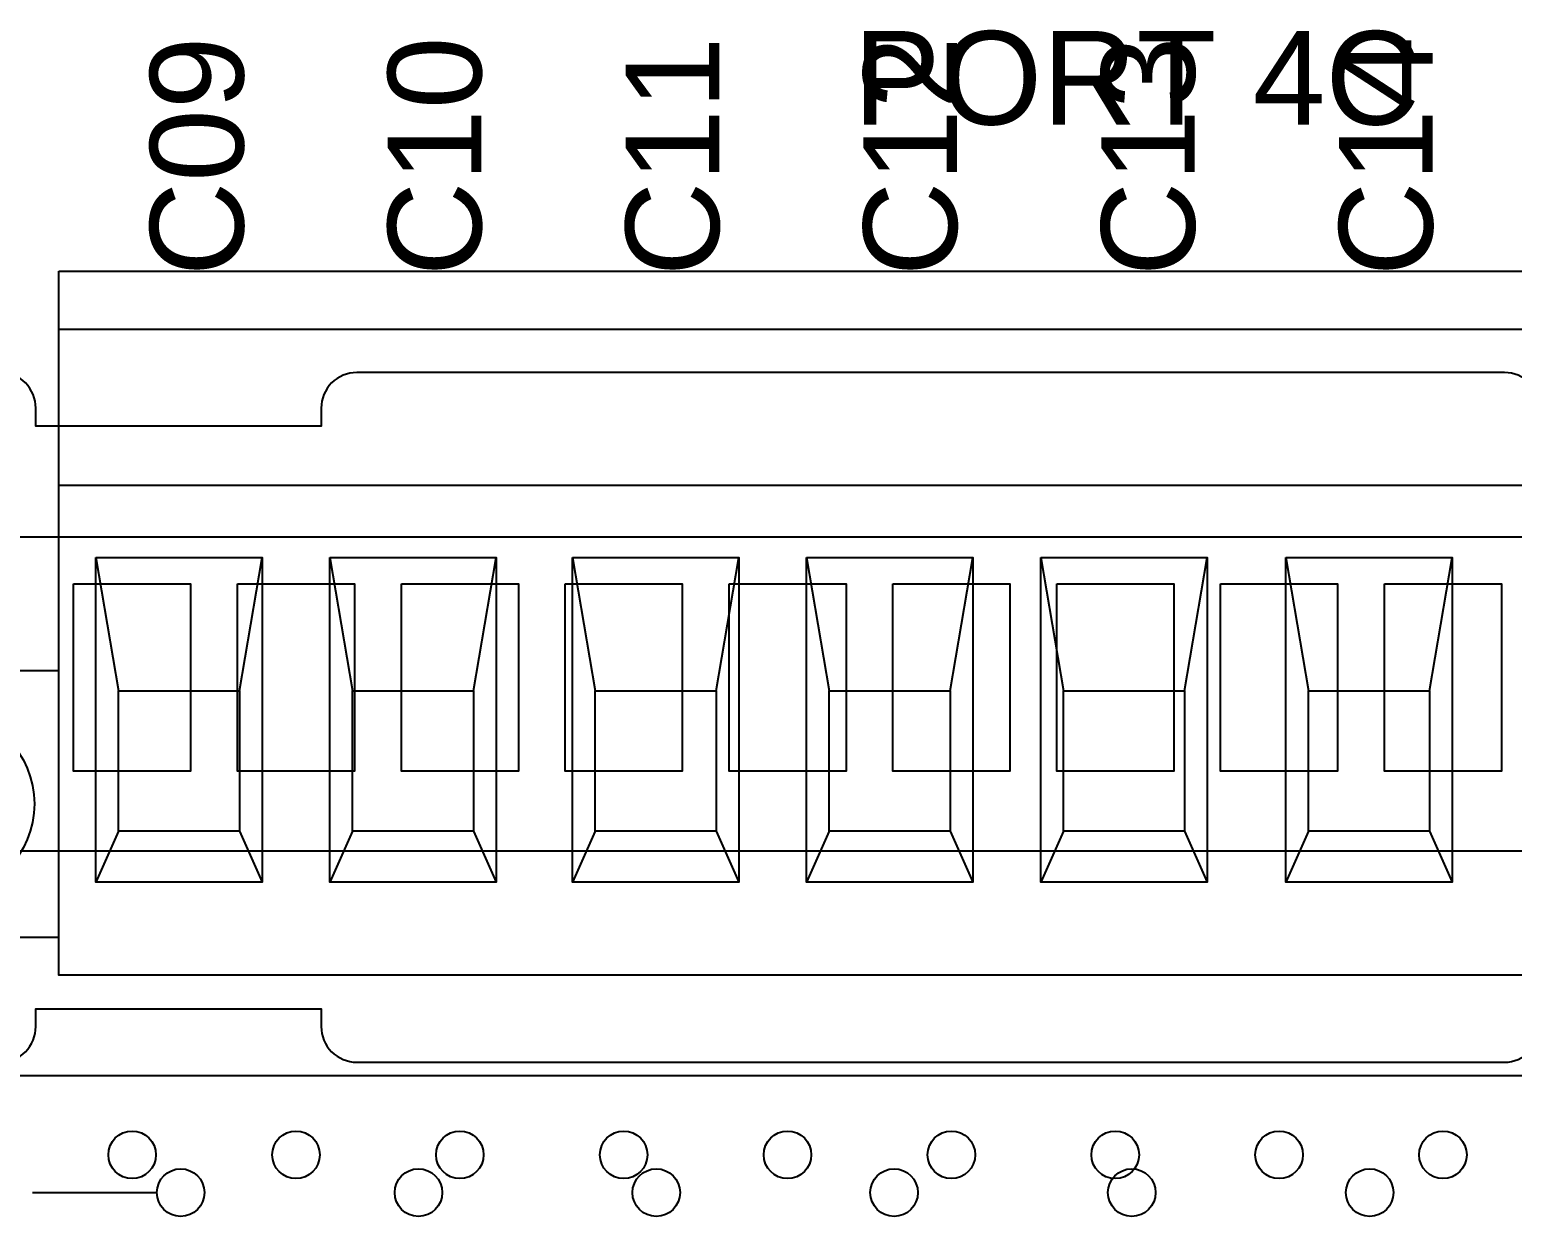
# Model space of a CAD drawing. Extents: x 0.3 to 23.7, y 0.2 to 17.8.
# Drawn here: x 20.775 to 22.022, y 4.332 to 5.33 of the extents above; entities that cross this region are included whole.
import ezdxf

# ---------------------------------------------------------------- set-up
doc = ezdxf.new("R2010")
doc.units = 0
doc.header["$MEASUREMENT"] = 0
for name, color, linetype in [('2_01__0-__EMPTY', 7, 'CONTINUOUS'), ('2_02__A-__SERIAL_COMMUNICA', 7, 'CONTINUOUS'), ('2_03__B-___3__DI___4__DO__', 7, 'CONTINUOUS'), ('2_04__1-___4__DI___4__DO_E', 7, 'CONTINUOUS'), ('2_05__C-___4__DI___4__DO_F', 7, 'CONTINUOUS'), ('2_06__D-___4__DI___3__DO_E', 7, 'CONTINUOUS'), ('2_07__2A___8__DO__ELECTROM', 7, 'CONTINUOUS'), ('2_08__2B___8__DO__ELECTROM', 7, 'CONTINUOUS'), ('2_09__2C___8__DO_ELECTROME', 7, 'CONTINUOUS'), ('2_10__2D___8__DO_ELECTROME', 7, 'CONTINUOUS'), ('2_11__2G___8__DO_ELECTROME', 7, 'CONTINUOUS'), ('2_12__3-___8__DI', 7, 'CONTINUOUS'), ('2_13__4-___14__DI', 7, 'CONTINUOUS'), ('2_14__5-___8__AI___20_MA_O', 7, 'CONTINUOUS'), ('2_15__6-___4__AI___4__AO__', 7, 'CONTINUOUS'), ('3_01__0-__EMPTY', 7, 'CONTINUOUS'), ('3_02__B-___3__DI___4__DO__', 7, 'CONTINUOUS'), ('3_03__1-___4__DI___4__DO_E', 7, 'CONTINUOUS'), ('3_04__C-___4__DI___4__DO_F', 7, 'CONTINUOUS'), ('3_05__D-___4__DI___3__DO_E', 7, 'CONTINUOUS'), ('3_06__2A___8__DO__ELECTROM', 7, 'CONTINUOUS'), ('3_07__2B___8__DO__ELECTROM', 7, 'CONTINUOUS'), ('3_08__2C___8__DO_ELECTROME', 7, 'CONTINUOUS'), ('3_09__2D___8__DO_ELECTROME', 7, 'CONTINUOUS'), ('3_10__2G___8__DO_ELECTROME', 7, 'CONTINUOUS'), ('3_11__3-___8__DI', 7, 'CONTINUOUS'), ('3_12__4-___14__DI', 7, 'CONTINUOUS'), ('3_13__5-___8__AI___20_MA_O', 7, 'CONTINUOUS'), ('3_14__6-___4__AI___4__AO__', 7, 'CONTINUOUS'), ('3_15__9-___10__RTD_INPUTS', 7, 'CONTINUOUS')]:
    doc.layers.add(name, color=color, linetype=linetype)
doc.styles.add('ARIAL', font='arial.ttf')

msp = doc.modelspace()

# ---------------------------------------------------------------- linework, layer by layer
at = {"layer": '3_01__0-__EMPTY'}
for points in [[(22.0456, 5.012, 0.414214), (22.0158, 5.0419), (21.0505, 5.0419, 0.414214), (21.0206, 5.012), (21.0206, 4.9969), (20.7806, 4.9969), (20.7806, 5.012, 0.414214), (20.7508, 5.0419), (19.8555, 5.0419, 0.414214)], [(19.8555, 4.4619), (20.7508, 4.4619, 0.414214), (20.7806, 4.4918), (20.7806, 4.5069), (21.0206, 4.5069), (21.0206, 4.4918, 0.414214), (21.0505, 4.4619), (22.0158, 4.4619, 0.414214), (22.0456, 4.4918)]]:
    msp.add_lwpolyline(points, format="xyb", dxfattribs=at)
msp.add_lwpolyline([(20.7778, 4.3522), (20.8824, 4.3522)], dxfattribs=at)
for centre in [(20.9024, 4.3522), (21.1024, 4.3522), (21.3024, 4.3522), (21.5024, 4.3522), (21.7023, 4.3522), (21.9024, 4.3522)]:
    msp.add_circle(centre, 0.02, dxfattribs=at)
at = {"layer": '3_02__B-___3__DI___4__DO__'}
for points in [[(20.7999, 5.1271), (22.3999, 5.1271), (22.3999, 4.5351), (20.7999, 4.5351)], [(20.831, 4.8862), (20.9709, 4.8862), (20.9709, 4.6133), (20.831, 4.6133)], [(21.0279, 4.8862), (21.1677, 4.8862), (21.1677, 4.6133), (21.0279, 4.6133)], [(21.2319, 4.8862), (21.3717, 4.8862), (21.3717, 4.6133), (21.2319, 4.6133)], [(21.4287, 4.8862), (21.5686, 4.8862), (21.5686, 4.6133), (21.4287, 4.6133)], [(21.6257, 4.8862), (21.7656, 4.8862), (21.7656, 4.6133), (21.6257, 4.6133)], [(21.8319, 4.8862), (21.9717, 4.8862), (21.9717, 4.6133), (21.8319, 4.6133)], [(20.8501, 4.7742), (20.952, 4.7742), (20.952, 4.6562), (20.8501, 4.6562)], [(21.047, 4.7742), (21.1488, 4.7742), (21.1488, 4.6562), (21.047, 4.6562)], [(21.251, 4.7742), (21.3528, 4.7742), (21.3528, 4.6562), (21.251, 4.6562)], [(21.4478, 4.7742), (21.5497, 4.7742), (21.5497, 4.6562), (21.4478, 4.6562)], [(21.6448, 4.7742), (21.7467, 4.7742), (21.7467, 4.6562), (21.6448, 4.6562)], [(21.851, 4.7742), (21.9528, 4.7742), (21.9528, 4.6562), (21.851, 4.6562)]]:
    msp.add_lwpolyline(points, close=True, dxfattribs=at)
for points in [[(22.3999, 5.0781), (20.7999, 5.0781)], [(20.7999, 4.9472), (22.3999, 4.9472)], [(20.831, 4.8862), (20.8501, 4.7742)], [(20.952, 4.7742), (20.9709, 4.8862)], [(21.0279, 4.8862), (21.047, 4.7742)], [(21.1488, 4.7742), (21.1677, 4.8862)], [(21.2319, 4.8862), (21.251, 4.7742)], [(21.3528, 4.7742), (21.3717, 4.8862)], [(21.4287, 4.8862), (21.4478, 4.7742)], [(21.5497, 4.7742), (21.5686, 4.8862)], [(21.6257, 4.8862), (21.6448, 4.7742)], [(21.7467, 4.7742), (21.7656, 4.8862)], [(21.8319, 4.8862), (21.851, 4.7742)], [(21.9528, 4.7742), (21.9717, 4.8862)], [(20.8501, 4.6562), (20.831, 4.6133)], [(20.952, 4.6562), (20.9709, 4.6133)], [(21.047, 4.6562), (21.0279, 4.6133)], [(21.1488, 4.6562), (21.1677, 4.6133)], [(21.251, 4.6562), (21.2319, 4.6133)], [(21.3528, 4.6562), (21.3717, 4.6133)], [(21.4478, 4.6562), (21.4287, 4.6133)], [(21.5497, 4.6562), (21.5686, 4.6133)], [(21.6448, 4.6562), (21.6257, 4.6133)], [(21.7467, 4.6562), (21.7656, 4.6133)], [(21.851, 4.6562), (21.8319, 4.6133)], [(21.9528, 4.6562), (21.9717, 4.6133)], [(20.7778, 4.3522), (20.8824, 4.3522)]]:
    msp.add_lwpolyline(points, dxfattribs=at)
msp.add_lwpolyline([(20.7999, 4.7911), (20.6649, 4.7911, 0.414214), (20.6049, 4.7311), (20.6049, 4.6271, 0.414214), (20.6649, 4.5671), (20.7999, 4.5671)], format="xyb", dxfattribs=at)
for centre, radius in [((20.7024, 4.6791), 0.077), ((20.9024, 4.3522), 0.02), ((21.1024, 4.3522), 0.02), ((21.3024, 4.3522), 0.02), ((21.5024, 4.3522), 0.02), ((21.7023, 4.3522), 0.02), ((21.9024, 4.3522), 0.02)]:
    msp.add_circle(centre, radius, dxfattribs=at)
at = {"layer": '3_03__1-___4__DI___4__DO_E'}
for points in [[(20.7999, 5.1271), (22.3999, 5.1271), (22.3999, 4.5351), (20.7999, 4.5351)], [(20.831, 4.8862), (20.9709, 4.8862), (20.9709, 4.6133), (20.831, 4.6133)], [(21.0279, 4.8862), (21.1677, 4.8862), (21.1677, 4.6133), (21.0279, 4.6133)], [(21.2319, 4.8862), (21.3717, 4.8862), (21.3717, 4.6133), (21.2319, 4.6133)], [(21.4287, 4.8862), (21.5686, 4.8862), (21.5686, 4.6133), (21.4287, 4.6133)], [(21.6257, 4.8862), (21.7656, 4.8862), (21.7656, 4.6133), (21.6257, 4.6133)], [(21.8319, 4.8862), (21.9717, 4.8862), (21.9717, 4.6133), (21.8319, 4.6133)], [(20.8501, 4.7742), (20.952, 4.7742), (20.952, 4.6562), (20.8501, 4.6562)], [(21.047, 4.7742), (21.1488, 4.7742), (21.1488, 4.6562), (21.047, 4.6562)], [(21.251, 4.7742), (21.3528, 4.7742), (21.3528, 4.6562), (21.251, 4.6562)], [(21.4478, 4.7742), (21.5497, 4.7742), (21.5497, 4.6562), (21.4478, 4.6562)], [(21.6448, 4.7742), (21.7467, 4.7742), (21.7467, 4.6562), (21.6448, 4.6562)], [(21.851, 4.7742), (21.9528, 4.7742), (21.9528, 4.6562), (21.851, 4.6562)]]:
    msp.add_lwpolyline(points, close=True, dxfattribs=at)
for points in [[(22.3999, 5.0781), (20.7999, 5.0781)], [(20.7999, 4.9472), (22.3999, 4.9472)], [(20.831, 4.8862), (20.8501, 4.7742)], [(20.952, 4.7742), (20.9709, 4.8862)], [(21.0279, 4.8862), (21.047, 4.7742)], [(21.1488, 4.7742), (21.1677, 4.8862)], [(21.2319, 4.8862), (21.251, 4.7742)], [(21.3528, 4.7742), (21.3717, 4.8862)], [(21.4287, 4.8862), (21.4478, 4.7742)], [(21.5497, 4.7742), (21.5686, 4.8862)], [(21.6257, 4.8862), (21.6448, 4.7742)], [(21.7467, 4.7742), (21.7656, 4.8862)], [(21.8319, 4.8862), (21.851, 4.7742)], [(21.9528, 4.7742), (21.9717, 4.8862)], [(20.8501, 4.6562), (20.831, 4.6133)], [(20.952, 4.6562), (20.9709, 4.6133)], [(21.047, 4.6562), (21.0279, 4.6133)], [(21.1488, 4.6562), (21.1677, 4.6133)], [(21.251, 4.6562), (21.2319, 4.6133)], [(21.3528, 4.6562), (21.3717, 4.6133)], [(21.4478, 4.6562), (21.4287, 4.6133)], [(21.5497, 4.6562), (21.5686, 4.6133)], [(21.6448, 4.6562), (21.6257, 4.6133)], [(21.7467, 4.6562), (21.7656, 4.6133)], [(21.851, 4.6562), (21.8319, 4.6133)], [(21.9528, 4.6562), (21.9717, 4.6133)], [(20.7778, 4.3522), (20.8824, 4.3522)]]:
    msp.add_lwpolyline(points, dxfattribs=at)
msp.add_lwpolyline([(20.7999, 4.7911), (20.6649, 4.7911, 0.414214), (20.6049, 4.7311), (20.6049, 4.6271, 0.414214), (20.6649, 4.5671), (20.7999, 4.5671)], format="xyb", dxfattribs=at)
for centre, radius in [((20.7024, 4.6791), 0.077), ((20.9024, 4.3522), 0.02), ((21.1024, 4.3522), 0.02), ((21.3024, 4.3522), 0.02), ((21.5024, 4.3522), 0.02), ((21.7023, 4.3522), 0.02), ((21.9024, 4.3522), 0.02)]:
    msp.add_circle(centre, radius, dxfattribs=at)
at = {"layer": '3_04__C-___4__DI___4__DO_F'}
for points in [[(20.7999, 5.1271), (22.3999, 5.1271), (22.3999, 4.5351), (20.7999, 4.5351)], [(20.831, 4.8862), (20.9709, 4.8862), (20.9709, 4.6133), (20.831, 4.6133)], [(21.0279, 4.8862), (21.1677, 4.8862), (21.1677, 4.6133), (21.0279, 4.6133)], [(21.2319, 4.8862), (21.3717, 4.8862), (21.3717, 4.6133), (21.2319, 4.6133)], [(21.4287, 4.8862), (21.5686, 4.8862), (21.5686, 4.6133), (21.4287, 4.6133)], [(21.6257, 4.8862), (21.7656, 4.8862), (21.7656, 4.6133), (21.6257, 4.6133)], [(21.8319, 4.8862), (21.9717, 4.8862), (21.9717, 4.6133), (21.8319, 4.6133)], [(20.8501, 4.7742), (20.952, 4.7742), (20.952, 4.6562), (20.8501, 4.6562)], [(21.047, 4.7742), (21.1488, 4.7742), (21.1488, 4.6562), (21.047, 4.6562)], [(21.251, 4.7742), (21.3528, 4.7742), (21.3528, 4.6562), (21.251, 4.6562)], [(21.4478, 4.7742), (21.5497, 4.7742), (21.5497, 4.6562), (21.4478, 4.6562)], [(21.6448, 4.7742), (21.7467, 4.7742), (21.7467, 4.6562), (21.6448, 4.6562)], [(21.851, 4.7742), (21.9528, 4.7742), (21.9528, 4.6562), (21.851, 4.6562)]]:
    msp.add_lwpolyline(points, close=True, dxfattribs=at)
for points in [[(22.3999, 5.0781), (20.7999, 5.0781)], [(20.7999, 4.9472), (22.3999, 4.9472)], [(20.831, 4.8862), (20.8501, 4.7742)], [(20.952, 4.7742), (20.9709, 4.8862)], [(21.0279, 4.8862), (21.047, 4.7742)], [(21.1488, 4.7742), (21.1677, 4.8862)], [(21.2319, 4.8862), (21.251, 4.7742)], [(21.3528, 4.7742), (21.3717, 4.8862)], [(21.4287, 4.8862), (21.4478, 4.7742)], [(21.5497, 4.7742), (21.5686, 4.8862)], [(21.6257, 4.8862), (21.6448, 4.7742)], [(21.7467, 4.7742), (21.7656, 4.8862)], [(21.8319, 4.8862), (21.851, 4.7742)], [(21.9528, 4.7742), (21.9717, 4.8862)], [(20.8501, 4.6562), (20.831, 4.6133)], [(20.952, 4.6562), (20.9709, 4.6133)], [(21.047, 4.6562), (21.0279, 4.6133)], [(21.1488, 4.6562), (21.1677, 4.6133)], [(21.251, 4.6562), (21.2319, 4.6133)], [(21.3528, 4.6562), (21.3717, 4.6133)], [(21.4478, 4.6562), (21.4287, 4.6133)], [(21.5497, 4.6562), (21.5686, 4.6133)], [(21.6448, 4.6562), (21.6257, 4.6133)], [(21.7467, 4.6562), (21.7656, 4.6133)], [(21.851, 4.6562), (21.8319, 4.6133)], [(21.9528, 4.6562), (21.9717, 4.6133)], [(20.7778, 4.3522), (20.8824, 4.3522)]]:
    msp.add_lwpolyline(points, dxfattribs=at)
msp.add_lwpolyline([(20.7999, 4.7911), (20.6649, 4.7911, 0.414214), (20.6049, 4.7311), (20.6049, 4.6271, 0.414214), (20.6649, 4.5671), (20.7999, 4.5671)], format="xyb", dxfattribs=at)
for centre, radius in [((20.7024, 4.6791), 0.077), ((20.9024, 4.3522), 0.02), ((21.1024, 4.3522), 0.02), ((21.3024, 4.3522), 0.02), ((21.5024, 4.3522), 0.02), ((21.7023, 4.3522), 0.02), ((21.9024, 4.3522), 0.02)]:
    msp.add_circle(centre, radius, dxfattribs=at)
at = {"layer": '3_05__D-___4__DI___3__DO_E'}
for points in [[(20.7999, 5.1271), (22.3999, 5.1271), (22.3999, 4.5351), (20.7999, 4.5351)], [(20.831, 4.8862), (20.9709, 4.8862), (20.9709, 4.6133), (20.831, 4.6133)], [(21.0279, 4.8862), (21.1677, 4.8862), (21.1677, 4.6133), (21.0279, 4.6133)], [(21.2319, 4.8862), (21.3717, 4.8862), (21.3717, 4.6133), (21.2319, 4.6133)], [(21.4287, 4.8862), (21.5686, 4.8862), (21.5686, 4.6133), (21.4287, 4.6133)], [(21.6257, 4.8862), (21.7656, 4.8862), (21.7656, 4.6133), (21.6257, 4.6133)], [(21.8319, 4.8862), (21.9717, 4.8862), (21.9717, 4.6133), (21.8319, 4.6133)], [(20.8501, 4.7742), (20.952, 4.7742), (20.952, 4.6562), (20.8501, 4.6562)], [(21.047, 4.7742), (21.1488, 4.7742), (21.1488, 4.6562), (21.047, 4.6562)], [(21.251, 4.7742), (21.3528, 4.7742), (21.3528, 4.6562), (21.251, 4.6562)], [(21.4478, 4.7742), (21.5497, 4.7742), (21.5497, 4.6562), (21.4478, 4.6562)], [(21.6448, 4.7742), (21.7467, 4.7742), (21.7467, 4.6562), (21.6448, 4.6562)], [(21.851, 4.7742), (21.9528, 4.7742), (21.9528, 4.6562), (21.851, 4.6562)]]:
    msp.add_lwpolyline(points, close=True, dxfattribs=at)
for points in [[(22.3999, 5.0781), (20.7999, 5.0781)], [(20.7999, 4.9472), (22.3999, 4.9472)], [(20.831, 4.8862), (20.8501, 4.7742)], [(20.952, 4.7742), (20.9709, 4.8862)], [(21.0279, 4.8862), (21.047, 4.7742)], [(21.1488, 4.7742), (21.1677, 4.8862)], [(21.2319, 4.8862), (21.251, 4.7742)], [(21.3528, 4.7742), (21.3717, 4.8862)], [(21.4287, 4.8862), (21.4478, 4.7742)], [(21.5497, 4.7742), (21.5686, 4.8862)], [(21.6257, 4.8862), (21.6448, 4.7742)], [(21.7467, 4.7742), (21.7656, 4.8862)], [(21.8319, 4.8862), (21.851, 4.7742)], [(21.9528, 4.7742), (21.9717, 4.8862)], [(20.8501, 4.6562), (20.831, 4.6133)], [(20.952, 4.6562), (20.9709, 4.6133)], [(21.047, 4.6562), (21.0279, 4.6133)], [(21.1488, 4.6562), (21.1677, 4.6133)], [(21.251, 4.6562), (21.2319, 4.6133)], [(21.3528, 4.6562), (21.3717, 4.6133)], [(21.4478, 4.6562), (21.4287, 4.6133)], [(21.5497, 4.6562), (21.5686, 4.6133)], [(21.6448, 4.6562), (21.6257, 4.6133)], [(21.7467, 4.6562), (21.7656, 4.6133)], [(21.851, 4.6562), (21.8319, 4.6133)], [(21.9528, 4.6562), (21.9717, 4.6133)], [(20.7778, 4.3522), (20.8824, 4.3522)]]:
    msp.add_lwpolyline(points, dxfattribs=at)
msp.add_lwpolyline([(20.7999, 4.7911), (20.6649, 4.7911, 0.414214), (20.6049, 4.7311), (20.6049, 4.6271, 0.414214), (20.6649, 4.5671), (20.7999, 4.5671)], format="xyb", dxfattribs=at)
for centre, radius in [((20.7024, 4.6791), 0.077), ((20.9024, 4.3522), 0.02), ((21.1024, 4.3522), 0.02), ((21.3024, 4.3522), 0.02), ((21.5024, 4.3522), 0.02), ((21.7023, 4.3522), 0.02), ((21.9024, 4.3522), 0.02)]:
    msp.add_circle(centre, radius, dxfattribs=at)
at = {"layer": '3_06__2A___8__DO__ELECTROM'}
for points in [[(20.7999, 5.1271), (22.3999, 5.1271), (22.3999, 4.5351), (20.7999, 4.5351)], [(20.831, 4.8862), (20.9709, 4.8862), (20.9709, 4.6133), (20.831, 4.6133)], [(21.0279, 4.8862), (21.1677, 4.8862), (21.1677, 4.6133), (21.0279, 4.6133)], [(21.2319, 4.8862), (21.3717, 4.8862), (21.3717, 4.6133), (21.2319, 4.6133)], [(21.4287, 4.8862), (21.5686, 4.8862), (21.5686, 4.6133), (21.4287, 4.6133)], [(21.6257, 4.8862), (21.7656, 4.8862), (21.7656, 4.6133), (21.6257, 4.6133)], [(21.8319, 4.8862), (21.9717, 4.8862), (21.9717, 4.6133), (21.8319, 4.6133)], [(20.8501, 4.7742), (20.952, 4.7742), (20.952, 4.6562), (20.8501, 4.6562)], [(21.047, 4.7742), (21.1488, 4.7742), (21.1488, 4.6562), (21.047, 4.6562)], [(21.251, 4.7742), (21.3528, 4.7742), (21.3528, 4.6562), (21.251, 4.6562)], [(21.4478, 4.7742), (21.5497, 4.7742), (21.5497, 4.6562), (21.4478, 4.6562)], [(21.6448, 4.7742), (21.7467, 4.7742), (21.7467, 4.6562), (21.6448, 4.6562)], [(21.851, 4.7742), (21.9528, 4.7742), (21.9528, 4.6562), (21.851, 4.6562)]]:
    msp.add_lwpolyline(points, close=True, dxfattribs=at)
for points in [[(22.3999, 5.0781), (20.7999, 5.0781)], [(20.7999, 4.9472), (22.3999, 4.9472)], [(20.831, 4.8862), (20.8501, 4.7742)], [(20.952, 4.7742), (20.9709, 4.8862)], [(21.0279, 4.8862), (21.047, 4.7742)], [(21.1488, 4.7742), (21.1677, 4.8862)], [(21.2319, 4.8862), (21.251, 4.7742)], [(21.3528, 4.7742), (21.3717, 4.8862)], [(21.4287, 4.8862), (21.4478, 4.7742)], [(21.5497, 4.7742), (21.5686, 4.8862)], [(21.6257, 4.8862), (21.6448, 4.7742)], [(21.7467, 4.7742), (21.7656, 4.8862)], [(21.8319, 4.8862), (21.851, 4.7742)], [(21.9528, 4.7742), (21.9717, 4.8862)], [(20.8501, 4.6562), (20.831, 4.6133)], [(20.952, 4.6562), (20.9709, 4.6133)], [(21.047, 4.6562), (21.0279, 4.6133)], [(21.1488, 4.6562), (21.1677, 4.6133)], [(21.251, 4.6562), (21.2319, 4.6133)], [(21.3528, 4.6562), (21.3717, 4.6133)], [(21.4478, 4.6562), (21.4287, 4.6133)], [(21.5497, 4.6562), (21.5686, 4.6133)], [(21.6448, 4.6562), (21.6257, 4.6133)], [(21.7467, 4.6562), (21.7656, 4.6133)], [(21.851, 4.6562), (21.8319, 4.6133)], [(21.9528, 4.6562), (21.9717, 4.6133)], [(20.7778, 4.3522), (20.8824, 4.3522)]]:
    msp.add_lwpolyline(points, dxfattribs=at)
msp.add_lwpolyline([(20.7999, 4.7911), (20.6649, 4.7911, 0.414214), (20.6049, 4.7311), (20.6049, 4.6271, 0.414214), (20.6649, 4.5671), (20.7999, 4.5671)], format="xyb", dxfattribs=at)
for centre, radius in [((20.7024, 4.6791), 0.077), ((20.9024, 4.3522), 0.02), ((21.1024, 4.3522), 0.02), ((21.3024, 4.3522), 0.02), ((21.5024, 4.3522), 0.02), ((21.7023, 4.3522), 0.02), ((21.9024, 4.3522), 0.02)]:
    msp.add_circle(centre, radius, dxfattribs=at)
at = {"layer": '3_07__2B___8__DO__ELECTROM'}
for points in [[(20.7999, 5.1271), (22.3999, 5.1271), (22.3999, 4.5351), (20.7999, 4.5351)], [(20.831, 4.8862), (20.9709, 4.8862), (20.9709, 4.6133), (20.831, 4.6133)], [(21.0279, 4.8862), (21.1677, 4.8862), (21.1677, 4.6133), (21.0279, 4.6133)], [(21.2319, 4.8862), (21.3717, 4.8862), (21.3717, 4.6133), (21.2319, 4.6133)], [(21.4287, 4.8862), (21.5686, 4.8862), (21.5686, 4.6133), (21.4287, 4.6133)], [(21.6257, 4.8862), (21.7656, 4.8862), (21.7656, 4.6133), (21.6257, 4.6133)], [(21.8319, 4.8862), (21.9717, 4.8862), (21.9717, 4.6133), (21.8319, 4.6133)], [(20.8501, 4.7742), (20.952, 4.7742), (20.952, 4.6562), (20.8501, 4.6562)], [(21.047, 4.7742), (21.1488, 4.7742), (21.1488, 4.6562), (21.047, 4.6562)], [(21.251, 4.7742), (21.3528, 4.7742), (21.3528, 4.6562), (21.251, 4.6562)], [(21.4478, 4.7742), (21.5497, 4.7742), (21.5497, 4.6562), (21.4478, 4.6562)], [(21.6448, 4.7742), (21.7467, 4.7742), (21.7467, 4.6562), (21.6448, 4.6562)], [(21.851, 4.7742), (21.9528, 4.7742), (21.9528, 4.6562), (21.851, 4.6562)]]:
    msp.add_lwpolyline(points, close=True, dxfattribs=at)
for points in [[(22.3999, 5.0781), (20.7999, 5.0781)], [(20.7999, 4.9472), (22.3999, 4.9472)], [(20.831, 4.8862), (20.8501, 4.7742)], [(20.952, 4.7742), (20.9709, 4.8862)], [(21.0279, 4.8862), (21.047, 4.7742)], [(21.1488, 4.7742), (21.1677, 4.8862)], [(21.2319, 4.8862), (21.251, 4.7742)], [(21.3528, 4.7742), (21.3717, 4.8862)], [(21.4287, 4.8862), (21.4478, 4.7742)], [(21.5497, 4.7742), (21.5686, 4.8862)], [(21.6257, 4.8862), (21.6448, 4.7742)], [(21.7467, 4.7742), (21.7656, 4.8862)], [(21.8319, 4.8862), (21.851, 4.7742)], [(21.9528, 4.7742), (21.9717, 4.8862)], [(20.8501, 4.6562), (20.831, 4.6133)], [(20.952, 4.6562), (20.9709, 4.6133)], [(21.047, 4.6562), (21.0279, 4.6133)], [(21.1488, 4.6562), (21.1677, 4.6133)], [(21.251, 4.6562), (21.2319, 4.6133)], [(21.3528, 4.6562), (21.3717, 4.6133)], [(21.4478, 4.6562), (21.4287, 4.6133)], [(21.5497, 4.6562), (21.5686, 4.6133)], [(21.6448, 4.6562), (21.6257, 4.6133)], [(21.7467, 4.6562), (21.7656, 4.6133)], [(21.851, 4.6562), (21.8319, 4.6133)], [(21.9528, 4.6562), (21.9717, 4.6133)], [(20.7778, 4.3522), (20.8824, 4.3522)]]:
    msp.add_lwpolyline(points, dxfattribs=at)
msp.add_lwpolyline([(20.7999, 4.7911), (20.6649, 4.7911, 0.414214), (20.6049, 4.7311), (20.6049, 4.6271, 0.414214), (20.6649, 4.5671), (20.7999, 4.5671)], format="xyb", dxfattribs=at)
for centre, radius in [((20.7024, 4.6791), 0.077), ((20.9024, 4.3522), 0.02), ((21.1024, 4.3522), 0.02), ((21.3024, 4.3522), 0.02), ((21.5024, 4.3522), 0.02), ((21.7023, 4.3522), 0.02), ((21.9024, 4.3522), 0.02)]:
    msp.add_circle(centre, radius, dxfattribs=at)
at = {"layer": '3_08__2C___8__DO_ELECTROME'}
for points in [[(20.7999, 5.1271), (22.3999, 5.1271), (22.3999, 4.5351), (20.7999, 4.5351)], [(20.831, 4.8862), (20.9709, 4.8862), (20.9709, 4.6133), (20.831, 4.6133)], [(21.0279, 4.8862), (21.1677, 4.8862), (21.1677, 4.6133), (21.0279, 4.6133)], [(21.2319, 4.8862), (21.3717, 4.8862), (21.3717, 4.6133), (21.2319, 4.6133)], [(21.4287, 4.8862), (21.5686, 4.8862), (21.5686, 4.6133), (21.4287, 4.6133)], [(21.6257, 4.8862), (21.7656, 4.8862), (21.7656, 4.6133), (21.6257, 4.6133)], [(21.8319, 4.8862), (21.9717, 4.8862), (21.9717, 4.6133), (21.8319, 4.6133)], [(20.8501, 4.7742), (20.952, 4.7742), (20.952, 4.6562), (20.8501, 4.6562)], [(21.047, 4.7742), (21.1488, 4.7742), (21.1488, 4.6562), (21.047, 4.6562)], [(21.251, 4.7742), (21.3528, 4.7742), (21.3528, 4.6562), (21.251, 4.6562)], [(21.4478, 4.7742), (21.5497, 4.7742), (21.5497, 4.6562), (21.4478, 4.6562)], [(21.6448, 4.7742), (21.7467, 4.7742), (21.7467, 4.6562), (21.6448, 4.6562)], [(21.851, 4.7742), (21.9528, 4.7742), (21.9528, 4.6562), (21.851, 4.6562)]]:
    msp.add_lwpolyline(points, close=True, dxfattribs=at)
for points in [[(22.3999, 5.0781), (20.7999, 5.0781)], [(20.7999, 4.9472), (22.3999, 4.9472)], [(20.831, 4.8862), (20.8501, 4.7742)], [(20.952, 4.7742), (20.9709, 4.8862)], [(21.0279, 4.8862), (21.047, 4.7742)], [(21.1488, 4.7742), (21.1677, 4.8862)], [(21.2319, 4.8862), (21.251, 4.7742)], [(21.3528, 4.7742), (21.3717, 4.8862)], [(21.4287, 4.8862), (21.4478, 4.7742)], [(21.5497, 4.7742), (21.5686, 4.8862)], [(21.6257, 4.8862), (21.6448, 4.7742)], [(21.7467, 4.7742), (21.7656, 4.8862)], [(21.8319, 4.8862), (21.851, 4.7742)], [(21.9528, 4.7742), (21.9717, 4.8862)], [(20.8501, 4.6562), (20.831, 4.6133)], [(20.952, 4.6562), (20.9709, 4.6133)], [(21.047, 4.6562), (21.0279, 4.6133)], [(21.1488, 4.6562), (21.1677, 4.6133)], [(21.251, 4.6562), (21.2319, 4.6133)], [(21.3528, 4.6562), (21.3717, 4.6133)], [(21.4478, 4.6562), (21.4287, 4.6133)], [(21.5497, 4.6562), (21.5686, 4.6133)], [(21.6448, 4.6562), (21.6257, 4.6133)], [(21.7467, 4.6562), (21.7656, 4.6133)], [(21.851, 4.6562), (21.8319, 4.6133)], [(21.9528, 4.6562), (21.9717, 4.6133)], [(20.7778, 4.3522), (20.8824, 4.3522)]]:
    msp.add_lwpolyline(points, dxfattribs=at)
msp.add_lwpolyline([(20.7999, 4.7911), (20.6649, 4.7911, 0.414214), (20.6049, 4.7311), (20.6049, 4.6271, 0.414214), (20.6649, 4.5671), (20.7999, 4.5671)], format="xyb", dxfattribs=at)
for centre, radius in [((20.7024, 4.6791), 0.077), ((20.9024, 4.3522), 0.02), ((21.1024, 4.3522), 0.02), ((21.3024, 4.3522), 0.02), ((21.5024, 4.3522), 0.02), ((21.7023, 4.3522), 0.02), ((21.9024, 4.3522), 0.02)]:
    msp.add_circle(centre, radius, dxfattribs=at)
at = {"layer": '3_09__2D___8__DO_ELECTROME'}
for points in [[(20.7999, 5.1271), (22.3999, 5.1271), (22.3999, 4.5351), (20.7999, 4.5351)], [(20.831, 4.8862), (20.9709, 4.8862), (20.9709, 4.6133), (20.831, 4.6133)], [(21.0279, 4.8862), (21.1677, 4.8862), (21.1677, 4.6133), (21.0279, 4.6133)], [(21.2319, 4.8862), (21.3717, 4.8862), (21.3717, 4.6133), (21.2319, 4.6133)], [(21.4287, 4.8862), (21.5686, 4.8862), (21.5686, 4.6133), (21.4287, 4.6133)], [(21.6257, 4.8862), (21.7656, 4.8862), (21.7656, 4.6133), (21.6257, 4.6133)], [(21.8319, 4.8862), (21.9717, 4.8862), (21.9717, 4.6133), (21.8319, 4.6133)], [(20.8501, 4.7742), (20.952, 4.7742), (20.952, 4.6562), (20.8501, 4.6562)], [(21.047, 4.7742), (21.1488, 4.7742), (21.1488, 4.6562), (21.047, 4.6562)], [(21.251, 4.7742), (21.3528, 4.7742), (21.3528, 4.6562), (21.251, 4.6562)], [(21.4478, 4.7742), (21.5497, 4.7742), (21.5497, 4.6562), (21.4478, 4.6562)], [(21.6448, 4.7742), (21.7467, 4.7742), (21.7467, 4.6562), (21.6448, 4.6562)], [(21.851, 4.7742), (21.9528, 4.7742), (21.9528, 4.6562), (21.851, 4.6562)]]:
    msp.add_lwpolyline(points, close=True, dxfattribs=at)
for points in [[(22.3999, 5.0781), (20.7999, 5.0781)], [(20.7999, 4.9472), (22.3999, 4.9472)], [(20.831, 4.8862), (20.8501, 4.7742)], [(20.952, 4.7742), (20.9709, 4.8862)], [(21.0279, 4.8862), (21.047, 4.7742)], [(21.1488, 4.7742), (21.1677, 4.8862)], [(21.2319, 4.8862), (21.251, 4.7742)], [(21.3528, 4.7742), (21.3717, 4.8862)], [(21.4287, 4.8862), (21.4478, 4.7742)], [(21.5497, 4.7742), (21.5686, 4.8862)], [(21.6257, 4.8862), (21.6448, 4.7742)], [(21.7467, 4.7742), (21.7656, 4.8862)], [(21.8319, 4.8862), (21.851, 4.7742)], [(21.9528, 4.7742), (21.9717, 4.8862)], [(20.8501, 4.6562), (20.831, 4.6133)], [(20.952, 4.6562), (20.9709, 4.6133)], [(21.047, 4.6562), (21.0279, 4.6133)], [(21.1488, 4.6562), (21.1677, 4.6133)], [(21.251, 4.6562), (21.2319, 4.6133)], [(21.3528, 4.6562), (21.3717, 4.6133)], [(21.4478, 4.6562), (21.4287, 4.6133)], [(21.5497, 4.6562), (21.5686, 4.6133)], [(21.6448, 4.6562), (21.6257, 4.6133)], [(21.7467, 4.6562), (21.7656, 4.6133)], [(21.851, 4.6562), (21.8319, 4.6133)], [(21.9528, 4.6562), (21.9717, 4.6133)], [(20.7778, 4.3522), (20.8824, 4.3522)]]:
    msp.add_lwpolyline(points, dxfattribs=at)
msp.add_lwpolyline([(20.7999, 4.7911), (20.6649, 4.7911, 0.414214), (20.6049, 4.7311), (20.6049, 4.6271, 0.414214), (20.6649, 4.5671), (20.7999, 4.5671)], format="xyb", dxfattribs=at)
for centre, radius in [((20.7024, 4.6791), 0.077), ((20.9024, 4.3522), 0.02), ((21.1024, 4.3522), 0.02), ((21.3024, 4.3522), 0.02), ((21.5024, 4.3522), 0.02), ((21.7023, 4.3522), 0.02), ((21.9024, 4.3522), 0.02)]:
    msp.add_circle(centre, radius, dxfattribs=at)
at = {"layer": '3_10__2G___8__DO_ELECTROME'}
for points in [[(20.7999, 5.1271), (22.3999, 5.1271), (22.3999, 4.5351), (20.7999, 4.5351)], [(20.831, 4.8862), (20.9709, 4.8862), (20.9709, 4.6133), (20.831, 4.6133)], [(21.0279, 4.8862), (21.1677, 4.8862), (21.1677, 4.6133), (21.0279, 4.6133)], [(21.2319, 4.8862), (21.3717, 4.8862), (21.3717, 4.6133), (21.2319, 4.6133)], [(21.4287, 4.8862), (21.5686, 4.8862), (21.5686, 4.6133), (21.4287, 4.6133)], [(21.6257, 4.8862), (21.7656, 4.8862), (21.7656, 4.6133), (21.6257, 4.6133)], [(21.8319, 4.8862), (21.9717, 4.8862), (21.9717, 4.6133), (21.8319, 4.6133)], [(20.8501, 4.7742), (20.952, 4.7742), (20.952, 4.6562), (20.8501, 4.6562)], [(21.047, 4.7742), (21.1488, 4.7742), (21.1488, 4.6562), (21.047, 4.6562)], [(21.251, 4.7742), (21.3528, 4.7742), (21.3528, 4.6562), (21.251, 4.6562)], [(21.4478, 4.7742), (21.5497, 4.7742), (21.5497, 4.6562), (21.4478, 4.6562)], [(21.6448, 4.7742), (21.7467, 4.7742), (21.7467, 4.6562), (21.6448, 4.6562)], [(21.851, 4.7742), (21.9528, 4.7742), (21.9528, 4.6562), (21.851, 4.6562)]]:
    msp.add_lwpolyline(points, close=True, dxfattribs=at)
for points in [[(22.3999, 5.0781), (20.7999, 5.0781)], [(20.7999, 4.9472), (22.3999, 4.9472)], [(20.831, 4.8862), (20.8501, 4.7742)], [(20.952, 4.7742), (20.9709, 4.8862)], [(21.0279, 4.8862), (21.047, 4.7742)], [(21.1488, 4.7742), (21.1677, 4.8862)], [(21.2319, 4.8862), (21.251, 4.7742)], [(21.3528, 4.7742), (21.3717, 4.8862)], [(21.4287, 4.8862), (21.4478, 4.7742)], [(21.5497, 4.7742), (21.5686, 4.8862)], [(21.6257, 4.8862), (21.6448, 4.7742)], [(21.7467, 4.7742), (21.7656, 4.8862)], [(21.8319, 4.8862), (21.851, 4.7742)], [(21.9528, 4.7742), (21.9717, 4.8862)], [(20.8501, 4.6562), (20.831, 4.6133)], [(20.952, 4.6562), (20.9709, 4.6133)], [(21.047, 4.6562), (21.0279, 4.6133)], [(21.1488, 4.6562), (21.1677, 4.6133)], [(21.251, 4.6562), (21.2319, 4.6133)], [(21.3528, 4.6562), (21.3717, 4.6133)], [(21.4478, 4.6562), (21.4287, 4.6133)], [(21.5497, 4.6562), (21.5686, 4.6133)], [(21.6448, 4.6562), (21.6257, 4.6133)], [(21.7467, 4.6562), (21.7656, 4.6133)], [(21.851, 4.6562), (21.8319, 4.6133)], [(21.9528, 4.6562), (21.9717, 4.6133)], [(20.7778, 4.3522), (20.8824, 4.3522)]]:
    msp.add_lwpolyline(points, dxfattribs=at)
msp.add_lwpolyline([(20.7999, 4.7911), (20.6649, 4.7911, 0.414214), (20.6049, 4.7311), (20.6049, 4.6271, 0.414214), (20.6649, 4.5671), (20.7999, 4.5671)], format="xyb", dxfattribs=at)
for centre, radius in [((20.7024, 4.6791), 0.077), ((20.9024, 4.3522), 0.02), ((21.1024, 4.3522), 0.02), ((21.3024, 4.3522), 0.02), ((21.5024, 4.3522), 0.02), ((21.7023, 4.3522), 0.02), ((21.9024, 4.3522), 0.02)]:
    msp.add_circle(centre, radius, dxfattribs=at)
at = {"layer": '3_11__3-___8__DI'}
for points in [[(20.7999, 5.1271), (22.3999, 5.1271), (22.3999, 4.5351), (20.7999, 4.5351)], [(20.831, 4.8862), (20.9709, 4.8862), (20.9709, 4.6133), (20.831, 4.6133)], [(21.0279, 4.8862), (21.1677, 4.8862), (21.1677, 4.6133), (21.0279, 4.6133)], [(21.2319, 4.8862), (21.3717, 4.8862), (21.3717, 4.6133), (21.2319, 4.6133)], [(21.4287, 4.8862), (21.5686, 4.8862), (21.5686, 4.6133), (21.4287, 4.6133)], [(21.6257, 4.8862), (21.7656, 4.8862), (21.7656, 4.6133), (21.6257, 4.6133)], [(21.8319, 4.8862), (21.9717, 4.8862), (21.9717, 4.6133), (21.8319, 4.6133)], [(20.8501, 4.7742), (20.952, 4.7742), (20.952, 4.6562), (20.8501, 4.6562)], [(21.047, 4.7742), (21.1488, 4.7742), (21.1488, 4.6562), (21.047, 4.6562)], [(21.251, 4.7742), (21.3528, 4.7742), (21.3528, 4.6562), (21.251, 4.6562)], [(21.4478, 4.7742), (21.5497, 4.7742), (21.5497, 4.6562), (21.4478, 4.6562)], [(21.6448, 4.7742), (21.7467, 4.7742), (21.7467, 4.6562), (21.6448, 4.6562)], [(21.851, 4.7742), (21.9528, 4.7742), (21.9528, 4.6562), (21.851, 4.6562)]]:
    msp.add_lwpolyline(points, close=True, dxfattribs=at)
for points in [[(22.3999, 5.0781), (20.7999, 5.0781)], [(20.7999, 4.9472), (22.3999, 4.9472)], [(20.831, 4.8862), (20.8501, 4.7742)], [(20.952, 4.7742), (20.9709, 4.8862)], [(21.0279, 4.8862), (21.047, 4.7742)], [(21.1488, 4.7742), (21.1677, 4.8862)], [(21.2319, 4.8862), (21.251, 4.7742)], [(21.3528, 4.7742), (21.3717, 4.8862)], [(21.4287, 4.8862), (21.4478, 4.7742)], [(21.5497, 4.7742), (21.5686, 4.8862)], [(21.6257, 4.8862), (21.6448, 4.7742)], [(21.7467, 4.7742), (21.7656, 4.8862)], [(21.8319, 4.8862), (21.851, 4.7742)], [(21.9528, 4.7742), (21.9717, 4.8862)], [(20.8501, 4.6562), (20.831, 4.6133)], [(20.952, 4.6562), (20.9709, 4.6133)], [(21.047, 4.6562), (21.0279, 4.6133)], [(21.1488, 4.6562), (21.1677, 4.6133)], [(21.251, 4.6562), (21.2319, 4.6133)], [(21.3528, 4.6562), (21.3717, 4.6133)], [(21.4478, 4.6562), (21.4287, 4.6133)], [(21.5497, 4.6562), (21.5686, 4.6133)], [(21.6448, 4.6562), (21.6257, 4.6133)], [(21.7467, 4.6562), (21.7656, 4.6133)], [(21.851, 4.6562), (21.8319, 4.6133)], [(21.9528, 4.6562), (21.9717, 4.6133)], [(20.7778, 4.3522), (20.8824, 4.3522)]]:
    msp.add_lwpolyline(points, dxfattribs=at)
msp.add_lwpolyline([(20.7999, 4.7911), (20.6649, 4.7911, 0.414214), (20.6049, 4.7311), (20.6049, 4.6271, 0.414214), (20.6649, 4.5671), (20.7999, 4.5671)], format="xyb", dxfattribs=at)
for centre, radius in [((20.7024, 4.6791), 0.077), ((20.9024, 4.3522), 0.02), ((21.1024, 4.3522), 0.02), ((21.3024, 4.3522), 0.02), ((21.5024, 4.3522), 0.02), ((21.7023, 4.3522), 0.02), ((21.9024, 4.3522), 0.02)]:
    msp.add_circle(centre, radius, dxfattribs=at)
at = {"layer": '3_12__4-___14__DI'}
for points in [[(20.7999, 5.1271), (22.3999, 5.1271), (22.3999, 4.5351), (20.7999, 4.5351)], [(20.831, 4.8862), (20.9709, 4.8862), (20.9709, 4.6133), (20.831, 4.6133)], [(21.0279, 4.8862), (21.1677, 4.8862), (21.1677, 4.6133), (21.0279, 4.6133)], [(21.2319, 4.8862), (21.3717, 4.8862), (21.3717, 4.6133), (21.2319, 4.6133)], [(21.4287, 4.8862), (21.5686, 4.8862), (21.5686, 4.6133), (21.4287, 4.6133)], [(21.6257, 4.8862), (21.7656, 4.8862), (21.7656, 4.6133), (21.6257, 4.6133)], [(21.8319, 4.8862), (21.9717, 4.8862), (21.9717, 4.6133), (21.8319, 4.6133)], [(20.8501, 4.7742), (20.952, 4.7742), (20.952, 4.6562), (20.8501, 4.6562)], [(21.047, 4.7742), (21.1488, 4.7742), (21.1488, 4.6562), (21.047, 4.6562)], [(21.251, 4.7742), (21.3528, 4.7742), (21.3528, 4.6562), (21.251, 4.6562)], [(21.4478, 4.7742), (21.5497, 4.7742), (21.5497, 4.6562), (21.4478, 4.6562)], [(21.6448, 4.7742), (21.7467, 4.7742), (21.7467, 4.6562), (21.6448, 4.6562)], [(21.851, 4.7742), (21.9528, 4.7742), (21.9528, 4.6562), (21.851, 4.6562)]]:
    msp.add_lwpolyline(points, close=True, dxfattribs=at)
for points in [[(22.3999, 5.0781), (20.7999, 5.0781)], [(20.7999, 4.9472), (22.3999, 4.9472)], [(20.831, 4.8862), (20.8501, 4.7742)], [(20.952, 4.7742), (20.9709, 4.8862)], [(21.0279, 4.8862), (21.047, 4.7742)], [(21.1488, 4.7742), (21.1677, 4.8862)], [(21.2319, 4.8862), (21.251, 4.7742)], [(21.3528, 4.7742), (21.3717, 4.8862)], [(21.4287, 4.8862), (21.4478, 4.7742)], [(21.5497, 4.7742), (21.5686, 4.8862)], [(21.6257, 4.8862), (21.6448, 4.7742)], [(21.7467, 4.7742), (21.7656, 4.8862)], [(21.8319, 4.8862), (21.851, 4.7742)], [(21.9528, 4.7742), (21.9717, 4.8862)], [(20.8501, 4.6562), (20.831, 4.6133)], [(20.952, 4.6562), (20.9709, 4.6133)], [(21.047, 4.6562), (21.0279, 4.6133)], [(21.1488, 4.6562), (21.1677, 4.6133)], [(21.251, 4.6562), (21.2319, 4.6133)], [(21.3528, 4.6562), (21.3717, 4.6133)], [(21.4478, 4.6562), (21.4287, 4.6133)], [(21.5497, 4.6562), (21.5686, 4.6133)], [(21.6448, 4.6562), (21.6257, 4.6133)], [(21.7467, 4.6562), (21.7656, 4.6133)], [(21.851, 4.6562), (21.8319, 4.6133)], [(21.9528, 4.6562), (21.9717, 4.6133)], [(20.7778, 4.3522), (20.8824, 4.3522)]]:
    msp.add_lwpolyline(points, dxfattribs=at)
msp.add_lwpolyline([(20.7999, 4.7911), (20.6649, 4.7911, 0.414214), (20.6049, 4.7311), (20.6049, 4.6271, 0.414214), (20.6649, 4.5671), (20.7999, 4.5671)], format="xyb", dxfattribs=at)
for centre, radius in [((20.7024, 4.6791), 0.077), ((20.9024, 4.3522), 0.02), ((21.1024, 4.3522), 0.02), ((21.3024, 4.3522), 0.02), ((21.5024, 4.3522), 0.02), ((21.7023, 4.3522), 0.02), ((21.9024, 4.3522), 0.02)]:
    msp.add_circle(centre, radius, dxfattribs=at)
at = {"layer": '3_13__5-___8__AI___20_MA_O'}
for points in [[(20.7999, 5.1271), (22.3999, 5.1271), (22.3999, 4.5351), (20.7999, 4.5351)], [(20.831, 4.8862), (20.9709, 4.8862), (20.9709, 4.6133), (20.831, 4.6133)], [(21.0279, 4.8862), (21.1677, 4.8862), (21.1677, 4.6133), (21.0279, 4.6133)], [(21.2319, 4.8862), (21.3717, 4.8862), (21.3717, 4.6133), (21.2319, 4.6133)], [(21.4287, 4.8862), (21.5686, 4.8862), (21.5686, 4.6133), (21.4287, 4.6133)], [(21.6257, 4.8862), (21.7656, 4.8862), (21.7656, 4.6133), (21.6257, 4.6133)], [(21.8319, 4.8862), (21.9717, 4.8862), (21.9717, 4.6133), (21.8319, 4.6133)], [(20.8501, 4.7742), (20.952, 4.7742), (20.952, 4.6562), (20.8501, 4.6562)], [(21.047, 4.7742), (21.1488, 4.7742), (21.1488, 4.6562), (21.047, 4.6562)], [(21.251, 4.7742), (21.3528, 4.7742), (21.3528, 4.6562), (21.251, 4.6562)], [(21.4478, 4.7742), (21.5497, 4.7742), (21.5497, 4.6562), (21.4478, 4.6562)], [(21.6448, 4.7742), (21.7467, 4.7742), (21.7467, 4.6562), (21.6448, 4.6562)], [(21.851, 4.7742), (21.9528, 4.7742), (21.9528, 4.6562), (21.851, 4.6562)]]:
    msp.add_lwpolyline(points, close=True, dxfattribs=at)
for points in [[(22.3999, 5.0781), (20.7999, 5.0781)], [(20.7999, 4.9472), (22.3999, 4.9472)], [(20.831, 4.8862), (20.8501, 4.7742)], [(20.952, 4.7742), (20.9709, 4.8862)], [(21.0279, 4.8862), (21.047, 4.7742)], [(21.1488, 4.7742), (21.1677, 4.8862)], [(21.2319, 4.8862), (21.251, 4.7742)], [(21.3528, 4.7742), (21.3717, 4.8862)], [(21.4287, 4.8862), (21.4478, 4.7742)], [(21.5497, 4.7742), (21.5686, 4.8862)], [(21.6257, 4.8862), (21.6448, 4.7742)], [(21.7467, 4.7742), (21.7656, 4.8862)], [(21.8319, 4.8862), (21.851, 4.7742)], [(21.9528, 4.7742), (21.9717, 4.8862)], [(20.8501, 4.6562), (20.831, 4.6133)], [(20.952, 4.6562), (20.9709, 4.6133)], [(21.047, 4.6562), (21.0279, 4.6133)], [(21.1488, 4.6562), (21.1677, 4.6133)], [(21.251, 4.6562), (21.2319, 4.6133)], [(21.3528, 4.6562), (21.3717, 4.6133)], [(21.4478, 4.6562), (21.4287, 4.6133)], [(21.5497, 4.6562), (21.5686, 4.6133)], [(21.6448, 4.6562), (21.6257, 4.6133)], [(21.7467, 4.6562), (21.7656, 4.6133)], [(21.851, 4.6562), (21.8319, 4.6133)], [(21.9528, 4.6562), (21.9717, 4.6133)], [(20.7778, 4.3522), (20.8824, 4.3522)]]:
    msp.add_lwpolyline(points, dxfattribs=at)
msp.add_lwpolyline([(20.7999, 4.7911), (20.6649, 4.7911, 0.414214), (20.6049, 4.7311), (20.6049, 4.6271, 0.414214), (20.6649, 4.5671), (20.7999, 4.5671)], format="xyb", dxfattribs=at)
for centre, radius in [((20.7024, 4.6791), 0.077), ((20.9024, 4.3522), 0.02), ((21.1024, 4.3522), 0.02), ((21.3024, 4.3522), 0.02), ((21.5024, 4.3522), 0.02), ((21.7023, 4.3522), 0.02), ((21.9024, 4.3522), 0.02)]:
    msp.add_circle(centre, radius, dxfattribs=at)
at = {"layer": '3_14__6-___4__AI___4__AO__'}
for points in [[(20.7999, 5.1271), (22.3999, 5.1271), (22.3999, 4.5351), (20.7999, 4.5351)], [(20.831, 4.8862), (20.9709, 4.8862), (20.9709, 4.6133), (20.831, 4.6133)], [(21.0279, 4.8862), (21.1677, 4.8862), (21.1677, 4.6133), (21.0279, 4.6133)], [(21.2319, 4.8862), (21.3717, 4.8862), (21.3717, 4.6133), (21.2319, 4.6133)], [(21.4287, 4.8862), (21.5686, 4.8862), (21.5686, 4.6133), (21.4287, 4.6133)], [(21.6257, 4.8862), (21.7656, 4.8862), (21.7656, 4.6133), (21.6257, 4.6133)], [(21.8319, 4.8862), (21.9717, 4.8862), (21.9717, 4.6133), (21.8319, 4.6133)], [(20.8501, 4.7742), (20.952, 4.7742), (20.952, 4.6562), (20.8501, 4.6562)], [(21.047, 4.7742), (21.1488, 4.7742), (21.1488, 4.6562), (21.047, 4.6562)], [(21.251, 4.7742), (21.3528, 4.7742), (21.3528, 4.6562), (21.251, 4.6562)], [(21.4478, 4.7742), (21.5497, 4.7742), (21.5497, 4.6562), (21.4478, 4.6562)], [(21.6448, 4.7742), (21.7467, 4.7742), (21.7467, 4.6562), (21.6448, 4.6562)], [(21.851, 4.7742), (21.9528, 4.7742), (21.9528, 4.6562), (21.851, 4.6562)]]:
    msp.add_lwpolyline(points, close=True, dxfattribs=at)
for points in [[(22.3999, 5.0781), (20.7999, 5.0781)], [(20.7999, 4.9472), (22.3999, 4.9472)], [(20.831, 4.8862), (20.8501, 4.7742)], [(20.952, 4.7742), (20.9709, 4.8862)], [(21.0279, 4.8862), (21.047, 4.7742)], [(21.1488, 4.7742), (21.1677, 4.8862)], [(21.2319, 4.8862), (21.251, 4.7742)], [(21.3528, 4.7742), (21.3717, 4.8862)], [(21.4287, 4.8862), (21.4478, 4.7742)], [(21.5497, 4.7742), (21.5686, 4.8862)], [(21.6257, 4.8862), (21.6448, 4.7742)], [(21.7467, 4.7742), (21.7656, 4.8862)], [(21.8319, 4.8862), (21.851, 4.7742)], [(21.9528, 4.7742), (21.9717, 4.8862)], [(20.8501, 4.6562), (20.831, 4.6133)], [(20.952, 4.6562), (20.9709, 4.6133)], [(21.047, 4.6562), (21.0279, 4.6133)], [(21.1488, 4.6562), (21.1677, 4.6133)], [(21.251, 4.6562), (21.2319, 4.6133)], [(21.3528, 4.6562), (21.3717, 4.6133)], [(21.4478, 4.6562), (21.4287, 4.6133)], [(21.5497, 4.6562), (21.5686, 4.6133)], [(21.6448, 4.6562), (21.6257, 4.6133)], [(21.7467, 4.6562), (21.7656, 4.6133)], [(21.851, 4.6562), (21.8319, 4.6133)], [(21.9528, 4.6562), (21.9717, 4.6133)], [(20.7778, 4.3522), (20.8824, 4.3522)]]:
    msp.add_lwpolyline(points, dxfattribs=at)
msp.add_lwpolyline([(20.7999, 4.7911), (20.6649, 4.7911, 0.414214), (20.6049, 4.7311), (20.6049, 4.6271, 0.414214), (20.6649, 4.5671), (20.7999, 4.5671)], format="xyb", dxfattribs=at)
for centre, radius in [((20.7024, 4.6791), 0.077), ((20.9024, 4.3522), 0.02), ((21.1024, 4.3522), 0.02), ((21.3024, 4.3522), 0.02), ((21.5024, 4.3522), 0.02), ((21.7023, 4.3522), 0.02), ((21.9024, 4.3522), 0.02)]:
    msp.add_circle(centre, radius, dxfattribs=at)
at = {"layer": '3_15__9-___10__RTD_INPUTS'}
for points in [[(20.5073, 4.4507), (22.5939, 4.4507), (22.5939, 4.9035), (20.5073, 4.9035)], [(20.8124, 4.8641), (20.9108, 4.8641), (20.9108, 4.7066), (20.8124, 4.7066)], [(20.9502, 4.8641), (21.0486, 4.8641), (21.0486, 4.7066), (20.9502, 4.7066)], [(21.088, 4.8641), (21.1864, 4.8641), (21.1864, 4.7066), (21.088, 4.7066)], [(21.2258, 4.8641), (21.3242, 4.8641), (21.3242, 4.7066), (21.2258, 4.7066)], [(21.3636, 4.8641), (21.462, 4.8641), (21.462, 4.7066), (21.3636, 4.7066)], [(21.5014, 4.8641), (21.5998, 4.8641), (21.5998, 4.7066), (21.5014, 4.7066)], [(21.6392, 4.8641), (21.7376, 4.8641), (21.7376, 4.7066), (21.6392, 4.7066)], [(21.777, 4.8641), (21.8754, 4.8641), (21.8754, 4.7066), (21.777, 4.7066)], [(21.9148, 4.8641), (22.0132, 4.8641), (22.0132, 4.7066), (21.9148, 4.7066)]]:
    msp.add_lwpolyline(points, close=True, dxfattribs=at)
msp.add_lwpolyline([(20.5073, 4.6397), (22.5939, 4.6397)], dxfattribs=at)
for centre in [(20.8616, 4.384), (20.9994, 4.384), (21.1372, 4.384), (21.275, 4.384), (21.4128, 4.384), (21.5506, 4.384), (21.6884, 4.384), (21.8262, 4.384), (21.964, 4.384)]:
    msp.add_circle(centre, 0.02, dxfattribs=at)

# ---------------------------------------------------------------- texts
at = {"layer": '2_01__0-__EMPTY', "style": 'ARIAL'}
for s, p in [('C09', (20.9553, 5.1229)), ('C10', (21.1553, 5.1229)), ('C11', (21.3553, 5.1229)), ('C12', (21.5553, 5.1229)), ('C13', (21.7553, 5.1229)), ('C14', (21.9553, 5.1229))]:
    msp.add_text(s, height=0.07867, rotation=90, dxfattribs=at).set_placement(p)
at = {"layer": '2_02__A-__SERIAL_COMMUNICA', "style": 'ARIAL'}
msp.add_text('PORT 4C', height=0.07867, dxfattribs=at).set_placement((21.4682, 5.2504))
at = {"layer": '2_03__B-___3__DI___4__DO__', "style": 'ARIAL'}
for s, p in [('C09', (20.9553, 5.1229)), ('C10', (21.1553, 5.1229)), ('C11', (21.3553, 5.1229)), ('C12', (21.5553, 5.1229)), ('C13', (21.7553, 5.1229)), ('C14', (21.9553, 5.1229))]:
    msp.add_text(s, height=0.07867, rotation=90, dxfattribs=at).set_placement(p)
at = {"layer": '2_04__1-___4__DI___4__DO_E', "style": 'ARIAL'}
for s, p in [('C09', (20.9553, 5.1229)), ('C10', (21.1553, 5.1229)), ('C11', (21.3553, 5.1229)), ('C12', (21.5553, 5.1229)), ('C13', (21.7553, 5.1229)), ('C14', (21.9553, 5.1229))]:
    msp.add_text(s, height=0.07867, rotation=90, dxfattribs=at).set_placement(p)
at = {"layer": '2_05__C-___4__DI___4__DO_F', "style": 'ARIAL'}
for s, p in [('C09', (20.9553, 5.1229)), ('C10', (21.1553, 5.1229)), ('C11', (21.3553, 5.1229)), ('C12', (21.5553, 5.1229)), ('C13', (21.7553, 5.1229)), ('C14', (21.9553, 5.1229))]:
    msp.add_text(s, height=0.07867, rotation=90, dxfattribs=at).set_placement(p)
at = {"layer": '2_06__D-___4__DI___3__DO_E', "style": 'ARIAL'}
for s, p in [('C09', (20.9553, 5.1229)), ('C10', (21.1553, 5.1229)), ('C11', (21.3553, 5.1229)), ('C12', (21.5553, 5.1229)), ('C13', (21.7553, 5.1229)), ('C14', (21.9553, 5.1229))]:
    msp.add_text(s, height=0.07867, rotation=90, dxfattribs=at).set_placement(p)
at = {"layer": '2_07__2A___8__DO__ELECTROM', "style": 'ARIAL'}
for s, p in [('C09', (20.9553, 5.1229)), ('C10', (21.1553, 5.1229)), ('C11', (21.3553, 5.1229)), ('C12', (21.5553, 5.1229)), ('C13', (21.7553, 5.1229)), ('C14', (21.9553, 5.1229))]:
    msp.add_text(s, height=0.07867, rotation=90, dxfattribs=at).set_placement(p)
at = {"layer": '2_08__2B___8__DO__ELECTROM', "style": 'ARIAL'}
for s, p in [('C09', (20.9553, 5.1229)), ('C10', (21.1553, 5.1229)), ('C11', (21.3553, 5.1229)), ('C12', (21.5553, 5.1229)), ('C13', (21.7553, 5.1229)), ('C14', (21.9553, 5.1229))]:
    msp.add_text(s, height=0.07867, rotation=90, dxfattribs=at).set_placement(p)
at = {"layer": '2_09__2C___8__DO_ELECTROME', "style": 'ARIAL'}
for s, p in [('C09', (20.9553, 5.1229)), ('C10', (21.1553, 5.1229)), ('C11', (21.3553, 5.1229)), ('C12', (21.5553, 5.1229)), ('C13', (21.7553, 5.1229)), ('C14', (21.9553, 5.1229))]:
    msp.add_text(s, height=0.07867, rotation=90, dxfattribs=at).set_placement(p)
at = {"layer": '2_10__2D___8__DO_ELECTROME', "style": 'ARIAL'}
for s, p in [('C09', (20.9553, 5.1229)), ('C10', (21.1553, 5.1229)), ('C11', (21.3553, 5.1229)), ('C12', (21.5553, 5.1229)), ('C13', (21.7553, 5.1229)), ('C14', (21.9553, 5.1229))]:
    msp.add_text(s, height=0.07867, rotation=90, dxfattribs=at).set_placement(p)
at = {"layer": '2_11__2G___8__DO_ELECTROME', "style": 'ARIAL'}
for s, p in [('C09', (20.9553, 5.1229)), ('C10', (21.1553, 5.1229)), ('C11', (21.3553, 5.1229)), ('C12', (21.5553, 5.1229)), ('C13', (21.7553, 5.1229)), ('C14', (21.9553, 5.1229))]:
    msp.add_text(s, height=0.07867, rotation=90, dxfattribs=at).set_placement(p)
at = {"layer": '2_12__3-___8__DI', "style": 'ARIAL'}
for s, p in [('C09', (20.9553, 5.1229)), ('C10', (21.1553, 5.1229)), ('C11', (21.3553, 5.1229)), ('C12', (21.5553, 5.1229)), ('C13', (21.7553, 5.1229)), ('C14', (21.9553, 5.1229))]:
    msp.add_text(s, height=0.07867, rotation=90, dxfattribs=at).set_placement(p)
at = {"layer": '2_13__4-___14__DI', "style": 'ARIAL'}
for s, p in [('C09', (20.9553, 5.1229)), ('C10', (21.1553, 5.1229)), ('C11', (21.3553, 5.1229)), ('C12', (21.5553, 5.1229)), ('C13', (21.7553, 5.1229)), ('C14', (21.9553, 5.1229))]:
    msp.add_text(s, height=0.07867, rotation=90, dxfattribs=at).set_placement(p)
at = {"layer": '2_14__5-___8__AI___20_MA_O', "style": 'ARIAL'}
for s, p in [('C09', (20.9553, 5.1229)), ('C10', (21.1553, 5.1229)), ('C11', (21.3553, 5.1229)), ('C12', (21.5553, 5.1229)), ('C13', (21.7553, 5.1229)), ('C14', (21.9553, 5.1229))]:
    msp.add_text(s, height=0.07867, rotation=90, dxfattribs=at).set_placement(p)
at = {"layer": '2_15__6-___4__AI___4__AO__', "style": 'ARIAL'}
for s, p in [('C09', (20.9553, 5.1229)), ('C10', (21.1553, 5.1229)), ('C11', (21.3553, 5.1229)), ('C12', (21.5553, 5.1229)), ('C13', (21.7553, 5.1229)), ('C14', (21.9553, 5.1229))]:
    msp.add_text(s, height=0.07867, rotation=90, dxfattribs=at).set_placement(p)

doc.saveas('drawing.dxf')
